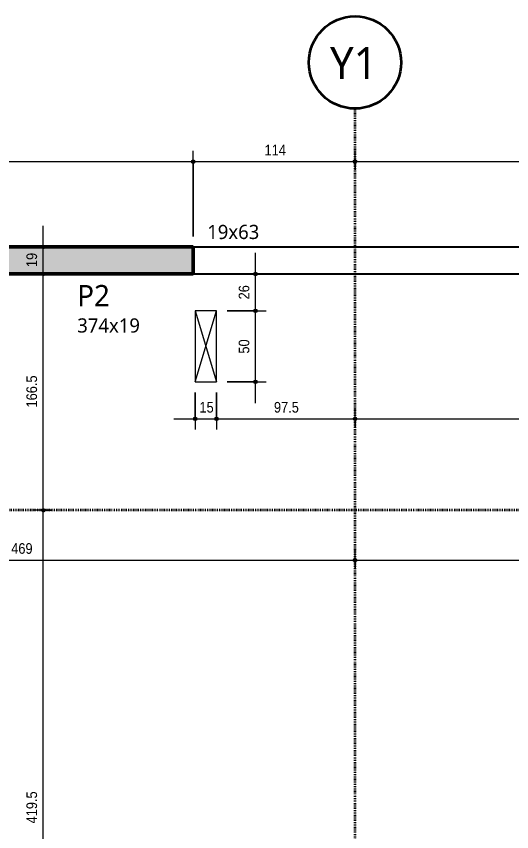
# Model space of a CAD drawing. Header units: centimetres. Extents: x -1968 to 25888, y -1244 to 84208.
# Drawn here: x -1245 to -896, y -3 to 572 of the extents above; entities that cross this region are included whole.
import ezdxf

# ---------------------------------------------------------------- set-up
doc = ezdxf.new("R2010")
doc.units = ezdxf.units.CM
doc.linetypes.add('Dash dot', pattern=[1.5875, 0.635, -0.47625, 0, -0.47625])
for name, color, linetype, lineweight in [('A-ANNO-DIMS', 7, 'Continuous', 9), ('A-ANNO-DIMS-50', 7, 'Continuous', 9), ('A-FLOR', 7, 'Continuous', 18), ('S-BEAM', 7, 'Continuous', 18), ('S-BEAM-IDEN', 7, 'Continuous', 9), ('S-COLS', 7, 'Continuous', 18), ('S-COLS-IDEN', 7, 'Continuous', 9), ('S-GRID', 7, 'Continuous', 9), ('S-GRID-IDEN', 7, 'Continuous', 9)]:
    doc.layers.add(name, color=color, linetype=linetype, lineweight=lineweight)
doc.styles.add('Fira Sans', font='', dxfattribs={"width": 0.9, "height": 7.5})
doc.styles.add('Gadugi', font='gadugi.ttf', dxfattribs={"height": 10})
doc.styles.add('Gadugi_1', font='gadugi.ttf', dxfattribs={"height": 15})
doc.styles.add('Gadugi_5', font='gadugi.ttf', dxfattribs={"height": 22.5})
doc.styles.get('Fira Sans').set_extended_font_data('Fira Sans')
doc.dimstyles.new('PED_R80_1_5mm_ACIMA_As_ESQ__R00', dxfattribs={"dimscale": 30.48, "dimtxt": 10.229846, "dimasz": 0.328084, "dimexe": 0.246063, "dimexo": 0.246063, "dimgap": 0.049213, "dimtad": 1, "dimdec": 1, "dimrnd": 0.5, "dimdsep": 46, "dimtxsty": 'Fira Sans', "dimblk1": 'DOTSMALL', "dimblk2": 'DOTSMALL', "dimsah": 1, "dimcen": 0.09, "dimdle": 0.492126, "dimazin": 0, "dimtfac": 1, "dimtdec": 4, "dimtix": 1, "dimtmove": 0, "dimatfit": 3, "dimfxl": 1, "dimtvp": 1, "dimtolj": 1, "dimtzin": 0, "dimarcsym": 2})

# ---------------------------------------------------------------- blocks, each defined once
blk = doc.blocks.new('Eixo - Y1-2173029-PL100 - FORMA DO PAVIMENTO TIPO')
at = {"layer": 'S-GRID-IDEN', "color": 6, "lineweight": 35, "true_color": 0xff00ff}
blk.add_circle((0, 0), 0.65, dxfattribs=at)
blk = doc.blocks.new('DIMBLOCK8-PL100 - FORMA DO PAVIMENTO TIPO')
at = {"layer": 'A-ANNO-DIMS-50', "true_color": 0x000032}
h = blk.add_hatch(color=178, dxfattribs=at)
edge = h.paths.add_edge_path(flags=0)
edge.add_arc((-1226.08, 223.75), 1.25, 0, 360)
h = blk.add_hatch(color=178, dxfattribs=at)
edge = h.paths.add_edge_path(flags=0)
edge.add_arc((-1226.08, -195.75), 1.25, 0, 360)
at = {"layer": 'A-ANNO-DIMS-50', "color": 178, "true_color": 0x000032}
for p, q in [((-1220.35, 223.75), (-1233.58, 223.75)), ((-1226.08, -195.75), (-1226.08, 223.75)), ((-1226.08, 223.75), (-1220.35, 223.75)), ((-1220.35, -195.75), (-1233.58, -195.75)), ((-1226.08, -195.75), (-1220.35, -195.75))]:
    blk.add_line(p, q, dxfattribs=at)
for centre in [(-1226.08, 223.75), (-1226.08, -195.75)]:
    blk.add_circle(centre, 1.25, dxfattribs=at)
at = {"layer": 'A-ANNO-DIMS-50', "color": 0, "insert": (-1237.97, 3.18), "char_height": 7.5, "width": 25.9681, "attachment_point": 1, "rotation": 90, "line_spacing_factor": 1.049215, "style": 'Fira Sans'}
blk.add_mtext('419.5', dxfattribs=at)
blk = doc.blocks.new('_DotSmall')
at = {"color": 0, "linetype": 'ByBlock', "const_width": 0.5}
blk.add_lwpolyline([(-0.0625, 0, 1), (0.0625, 0, 1)], format="xyb", close=True, dxfattribs=at)
blk = doc.blocks.new('DIMBLOCK9-PL100 - FORMA DO PAVIMENTO TIPO')
at = {"layer": 'A-ANNO-DIMS-50', "true_color": 0x000032}
h = blk.add_hatch(color=178, dxfattribs=at)
edge = h.paths.add_edge_path(flags=0)
edge.add_arc((-1226.08, 390.25), 1.25, 0, 360)
h = blk.add_hatch(color=178, dxfattribs=at)
edge = h.paths.add_edge_path(flags=0)
edge.add_arc((-1226.08, 223.75), 1.25, 0, 360)
at = {"layer": 'A-ANNO-DIMS-50', "color": 178, "true_color": 0x000032}
for p, q in [((-1220.35, 390.25), (-1233.58, 390.25)), ((-1226.08, 223.75), (-1226.08, 390.25)), ((-1226.08, 390.25), (-1220.35, 390.25)), ((-1220.35, 223.75), (-1233.58, 223.75)), ((-1226.08, 223.75), (-1220.35, 223.75))]:
    blk.add_line(p, q, dxfattribs=at)
for centre in [(-1226.08, 390.25), (-1226.08, 223.75)]:
    blk.add_circle(centre, 1.25, dxfattribs=at)
at = {"layer": 'A-ANNO-DIMS-50', "color": 0, "insert": (-1237.97, 296.18), "char_height": 7.5, "width": 25.9681, "attachment_point": 1, "rotation": 90, "line_spacing_factor": 1.049215, "style": 'Fira Sans'}
blk.add_mtext('166.5', dxfattribs=at)
blk = doc.blocks.new('DIMBLOCK10-PL100 - FORMA DO PAVIMENTO TIPO')
at = {"layer": 'A-ANNO-DIMS-50', "true_color": 0x000032}
h = blk.add_hatch(color=178, dxfattribs=at)
edge = h.paths.add_edge_path(flags=0)
edge.add_arc((-1226.08, 409.25), 1.25, 0, 360)
h = blk.add_hatch(color=178, dxfattribs=at)
edge = h.paths.add_edge_path(flags=0)
edge.add_arc((-1226.08, 390.25), 1.25, 0, 360)
at = {"layer": 'A-ANNO-DIMS-50', "color": 178, "true_color": 0x000032}
for p, q in [((-1226.08, 390.25), (-1226.08, 424.25)), ((-1220.35, 409.25), (-1233.58, 409.25)), ((-1226.08, 409.25), (-1220.35, 409.25)), ((-1220.35, 390.25), (-1233.58, 390.25)), ((-1226.08, 390.25), (-1220.35, 390.25))]:
    blk.add_line(p, q, dxfattribs=at)
for centre in [(-1226.08, 409.25), (-1226.08, 390.25)]:
    blk.add_circle(centre, 1.25, dxfattribs=at)
at = {"layer": 'A-ANNO-DIMS-50', "color": 0, "insert": (-1237.97, 395.09), "char_height": 7.5, "width": 11.1741, "attachment_point": 1, "rotation": 90, "line_spacing_factor": 1.049215, "style": 'Fira Sans'}
blk.add_mtext('19', dxfattribs=at)
blk = doc.blocks.new('DIMBLOCK77-PL100 - FORMA DO PAVIMENTO TIPO')
at = {"layer": 'A-ANNO-DIMS-50', "true_color": 0x000032}
h = blk.add_hatch(color=178, dxfattribs=at)
edge = h.paths.add_edge_path(flags=0)
edge.add_arc((-1494.5, 469.4), 1.25, 0, 360)
h = blk.add_hatch(color=178, dxfattribs=at)
edge = h.paths.add_edge_path(flags=0)
edge.add_arc((-1120.5, 469.4), 1.25, 0, 360)
at = {"layer": 'A-ANNO-DIMS-50', "color": 178, "true_color": 0x000032}
for p, q in [((-1494.5, 416.75), (-1494.5, 476.9)), ((-1120.5, 416.75), (-1120.5, 476.9)), ((-1494.5, 469.4), (-1120.5, 469.4)), ((-1494.5, 469.4), (-1494.5, 416.75)), ((-1120.5, 469.4), (-1120.5, 416.75))]:
    blk.add_line(p, q, dxfattribs=at)
for centre in [(-1494.5, 469.4), (-1120.5, 469.4)]:
    blk.add_circle(centre, 1.25, dxfattribs=at)
at = {"layer": 'A-ANNO-DIMS-50', "color": 0, "insert": (-1314.65, 481.28), "char_height": 7.5, "width": 17.1547, "attachment_point": 1, "line_spacing_factor": 1.049215, "style": 'Fira Sans'}
blk.add_mtext('374', dxfattribs=at)
blk = doc.blocks.new('DIMBLOCK78-PL100 - FORMA DO PAVIMENTO TIPO')
at = {"layer": 'A-ANNO-DIMS-50', "true_color": 0x000032}
h = blk.add_hatch(color=178, dxfattribs=at)
edge = h.paths.add_edge_path(flags=0)
edge.add_arc((-1120.5, 469.4), 1.25, 0, 360)
h = blk.add_hatch(color=178, dxfattribs=at)
edge = h.paths.add_edge_path(flags=0)
edge.add_arc((-1006.5, 469.4), 1.25, 0, 360)
at = {"layer": 'A-ANNO-DIMS-50', "color": 178, "true_color": 0x000032}
for p, q in [((-1120.5, 416.75), (-1120.5, 476.9)), ((-1006.5, 463.66), (-1006.5, 476.9)), ((-1120.5, 469.4), (-1006.5, 469.4)), ((-1120.5, 469.4), (-1120.5, 416.75)), ((-1006.5, 469.4), (-1006.5, 463.66))]:
    blk.add_line(p, q, dxfattribs=at)
for centre in [(-1120.5, 469.4), (-1006.5, 469.4)]:
    blk.add_circle(centre, 1.25, dxfattribs=at)
at = {"layer": 'A-ANNO-DIMS-50', "color": 0, "insert": (-1070.25, 481.28), "char_height": 7.5, "width": 16.2104, "attachment_point": 1, "line_spacing_factor": 1.049215, "style": 'Fira Sans'}
blk.add_mtext('114', dxfattribs=at)
blk = doc.blocks.new('DIMBLOCK79-PL100 - FORMA DO PAVIMENTO TIPO')
at = {"layer": 'A-ANNO-DIMS-50', "true_color": 0x000032}
h = blk.add_hatch(color=178, dxfattribs=at)
edge = h.paths.add_edge_path(flags=0)
edge.add_arc((-1006.5, 469.4), 1.25, 0, 360)
h = blk.add_hatch(color=178, dxfattribs=at)
edge = h.paths.add_edge_path(flags=0)
edge.add_arc((-295, 469.4), 1.25, 0, 360)
at = {"layer": 'A-ANNO-DIMS-50', "color": 178, "true_color": 0x000032}
for p, q in [((-1006.5, 463.66), (-1006.5, 476.9)), ((-295, 463.66), (-295, 476.9)), ((-1006.5, 469.4), (-280, 469.4)), ((-1006.5, 469.4), (-1006.5, 463.66)), ((-295, 469.4), (-295, 463.66))]:
    blk.add_line(p, q, dxfattribs=at)
for centre in [(-1006.5, 469.4), (-295, 469.4)]:
    blk.add_circle(centre, 1.25, dxfattribs=at)
at = {"layer": 'A-ANNO-DIMS-50', "color": 0, "insert": (-660.72, 481.28), "char_height": 7.5, "width": 23.9221, "attachment_point": 1, "line_spacing_factor": 1.049215, "style": 'Fira Sans'}
blk.add_mtext('711.5', dxfattribs=at)
blk = doc.blocks.new('DIMBLOCK97-PL100 - FORMA DO PAVIMENTO TIPO')
at = {"layer": 'A-ANNO-DIMS-50', "true_color": 0x000032}
h = blk.add_hatch(color=178, dxfattribs=at)
edge = h.paths.add_edge_path(flags=0)
edge.add_arc((-1475.5, 188.74), 1.25, 0, 360)
h = blk.add_hatch(color=178, dxfattribs=at)
edge = h.paths.add_edge_path(flags=0)
edge.add_arc((-1006.5, 188.74), 1.25, 0, 360)
at = {"layer": 'A-ANNO-DIMS-50', "color": 178, "true_color": 0x000032}
for p, q in [((-1475.5, 183.01), (-1475.5, 196.24)), ((-1006.5, 183.01), (-1006.5, 196.24)), ((-1475.5, 188.74), (-1006.5, 188.74)), ((-1475.5, 188.74), (-1475.5, 183.01)), ((-1006.5, 188.74), (-1006.5, 183.01))]:
    blk.add_line(p, q, dxfattribs=at)
for centre in [(-1475.5, 188.74), (-1006.5, 188.74)]:
    blk.add_circle(centre, 1.25, dxfattribs=at)
at = {"layer": 'A-ANNO-DIMS-50', "color": 0, "insert": (-1248.67, 200.63), "char_height": 7.5, "width": 18.4137, "attachment_point": 1, "line_spacing_factor": 1.049215, "style": 'Fira Sans'}
blk.add_mtext('469', dxfattribs=at)
blk = doc.blocks.new('DIMBLOCK98-PL100 - FORMA DO PAVIMENTO TIPO')
at = {"layer": 'A-ANNO-DIMS-50', "true_color": 0x000032}
h = blk.add_hatch(color=178, dxfattribs=at)
edge = h.paths.add_edge_path(flags=0)
edge.add_arc((-1006.5, 188.74), 1.25, 0, 360)
h = blk.add_hatch(color=178, dxfattribs=at)
edge = h.paths.add_edge_path(flags=0)
edge.add_arc((-714, 188.74), 1.25, 0, 360)
at = {"layer": 'A-ANNO-DIMS-50', "color": 178, "true_color": 0x000032}
for p, q in [((-1006.5, 183.01), (-1006.5, 196.24)), ((-714, 183.01), (-714, 196.24)), ((-1006.5, 188.74), (-714, 188.74)), ((-1006.5, 188.74), (-1006.5, 183.01)), ((-714, 188.74), (-714, 183.01))]:
    blk.add_line(p, q, dxfattribs=at)
for centre in [(-1006.5, 188.74), (-714, 188.74)]:
    blk.add_circle(centre, 1.25, dxfattribs=at)
at = {"layer": 'A-ANNO-DIMS-50', "color": 0, "insert": (-871.14, 200.63), "char_height": 7.5, "width": 26.1255, "attachment_point": 1, "line_spacing_factor": 1.049215, "style": 'Fira Sans'}
blk.add_mtext('292.5', dxfattribs=at)
blk = doc.blocks.new('DIMBLOCK172-PL100 - FORMA DO PAVIMENTO TIPO')
at = {"layer": 'A-ANNO-DIMS-50', "true_color": 0x000032}
h = blk.add_hatch(color=178, dxfattribs=at)
edge = h.paths.add_edge_path(flags=0)
edge.add_arc((-1076.55, 364.25), 1.25, 0, 360)
h = blk.add_hatch(color=178, dxfattribs=at)
edge = h.paths.add_edge_path(flags=0)
edge.add_arc((-1076.55, 314.25), 1.25, 0, 360)
at = {"layer": 'A-ANNO-DIMS-50', "color": 178, "true_color": 0x000032}
for p, q in [((-1096.55, 364.25), (-1069.05, 364.25)), ((-1076.55, 364.25), (-1096.55, 364.25)), ((-1076.55, 299.25), (-1076.55, 364.25)), ((-1096.55, 314.25), (-1069.05, 314.25)), ((-1076.55, 314.25), (-1096.55, 314.25))]:
    blk.add_line(p, q, dxfattribs=at)
for centre in [(-1076.55, 364.25), (-1076.55, 314.25)]:
    blk.add_circle(centre, 1.25, dxfattribs=at)
at = {"layer": 'A-ANNO-DIMS-50', "color": 0, "insert": (-1088.44, 334.14), "char_height": 7.5, "width": 12.2758, "attachment_point": 1, "rotation": 90, "line_spacing_factor": 1.049215, "style": 'Fira Sans'}
blk.add_mtext('50', dxfattribs=at)
blk = doc.blocks.new('DIMBLOCK173-PL100 - FORMA DO PAVIMENTO TIPO')
at = {"layer": 'A-ANNO-DIMS-50', "true_color": 0x000032}
h = blk.add_hatch(color=178, dxfattribs=at)
edge = h.paths.add_edge_path(flags=0)
edge.add_arc((-1076.55, 390.25), 1.25, 0, 360)
h = blk.add_hatch(color=178, dxfattribs=at)
edge = h.paths.add_edge_path(flags=0)
edge.add_arc((-1076.55, 364.25), 1.25, 0, 360)
at = {"layer": 'A-ANNO-DIMS-50', "color": 178, "true_color": 0x000032}
for p, q in [((-1076.55, 364.25), (-1076.55, 405.25)), ((-1070.82, 390.25), (-1084.05, 390.25)), ((-1076.55, 390.25), (-1070.82, 390.25)), ((-1096.55, 364.25), (-1069.05, 364.25)), ((-1076.55, 364.25), (-1096.55, 364.25))]:
    blk.add_line(p, q, dxfattribs=at)
for centre in [(-1076.55, 390.25), (-1076.55, 364.25)]:
    blk.add_circle(centre, 1.25, dxfattribs=at)
at = {"layer": 'A-ANNO-DIMS-50', "color": 0, "insert": (-1088.44, 372.33), "char_height": 7.5, "width": 11.8037, "attachment_point": 1, "rotation": 90, "line_spacing_factor": 1.049215, "style": 'Fira Sans'}
blk.add_mtext('26', dxfattribs=at)
blk = doc.blocks.new('DIMBLOCK177-PL100 - FORMA DO PAVIMENTO TIPO')
at = {"layer": 'A-ANNO-DIMS-50', "true_color": 0x000032}
h = blk.add_hatch(color=178, dxfattribs=at)
edge = h.paths.add_edge_path(flags=0)
edge.add_arc((-1119.05, 288.22), 1.25, 0, 360)
h = blk.add_hatch(color=178, dxfattribs=at)
edge = h.paths.add_edge_path(flags=0)
edge.add_arc((-1104.05, 288.22), 1.25, 0, 360)
at = {"layer": 'A-ANNO-DIMS-50', "color": 178, "true_color": 0x000032}
for p, q in [((-1119.05, 306.75), (-1119.05, 280.72)), ((-1119.05, 288.22), (-1119.05, 306.75)), ((-1104.05, 306.75), (-1104.05, 280.72)), ((-1104.05, 288.22), (-1104.05, 306.75)), ((-1134.05, 288.22), (-1104.05, 288.22))]:
    blk.add_line(p, q, dxfattribs=at)
for centre in [(-1119.05, 288.22), (-1104.05, 288.22)]:
    blk.add_circle(centre, 1.25, dxfattribs=at)
at = {"layer": 'A-ANNO-DIMS-50', "color": 0, "insert": (-1116.08, 300.1), "char_height": 7.5, "width": 10.8594, "attachment_point": 1, "line_spacing_factor": 1.049215, "style": 'Fira Sans'}
blk.add_mtext('15', dxfattribs=at)
blk = doc.blocks.new('DIMBLOCK178-PL100 - FORMA DO PAVIMENTO TIPO')
at = {"layer": 'A-ANNO-DIMS-50', "true_color": 0x000032}
h = blk.add_hatch(color=178, dxfattribs=at)
edge = h.paths.add_edge_path(flags=0)
edge.add_arc((-1104.05, 288.22), 1.25, 0, 360)
h = blk.add_hatch(color=178, dxfattribs=at)
edge = h.paths.add_edge_path(flags=0)
edge.add_arc((-1006.5, 288.22), 1.25, 0, 360)
at = {"layer": 'A-ANNO-DIMS-50', "color": 178, "true_color": 0x000032}
for p, q in [((-1104.05, 306.75), (-1104.05, 280.72)), ((-1104.05, 288.22), (-1104.05, 306.75)), ((-1006.5, 282.49), (-1006.5, 295.72)), ((-1104.05, 288.22), (-1006.5, 288.22)), ((-1006.5, 288.22), (-1006.5, 282.49))]:
    blk.add_line(p, q, dxfattribs=at)
for centre in [(-1104.05, 288.22), (-1006.5, 288.22)]:
    blk.add_circle(centre, 1.25, dxfattribs=at)
at = {"layer": 'A-ANNO-DIMS-50', "color": 0, "insert": (-1063.6, 300.1), "char_height": 7.5, "width": 19.9875, "attachment_point": 1, "line_spacing_factor": 1.049215, "style": 'Fira Sans'}
blk.add_mtext('97.5', dxfattribs=at)
blk = doc.blocks.new('DIMBLOCK179-PL100 - FORMA DO PAVIMENTO TIPO')
at = {"layer": 'A-ANNO-DIMS-50', "true_color": 0x000032}
h = blk.add_hatch(color=178, dxfattribs=at)
edge = h.paths.add_edge_path(flags=0)
edge.add_arc((-1006.5, 288.22), 1.25, 0, 360)
h = blk.add_hatch(color=178, dxfattribs=at)
edge = h.paths.add_edge_path(flags=0)
edge.add_arc((-714, 288.22), 1.25, 0, 360)
at = {"layer": 'A-ANNO-DIMS-50', "color": 178, "true_color": 0x000032}
for p, q in [((-1006.5, 282.49), (-1006.5, 295.72)), ((-714, 282.49), (-714, 295.72)), ((-1006.5, 288.22), (-699, 288.22)), ((-1006.5, 288.22), (-1006.5, 282.49)), ((-714, 288.22), (-714, 282.49))]:
    blk.add_line(p, q, dxfattribs=at)
for centre in [(-1006.5, 288.22), (-714, 288.22)]:
    blk.add_circle(centre, 1.25, dxfattribs=at)
at = {"layer": 'A-ANNO-DIMS-50', "color": 0, "insert": (-871.14, 300.1), "char_height": 7.5, "width": 26.1255, "attachment_point": 1, "line_spacing_factor": 1.049215, "style": 'Fira Sans'}
blk.add_mtext('292.5', dxfattribs=at)

msp = doc.modelspace()

# ---------------------------------------------------------------- hatches: boundary and pattern name
at = {"layer": 'S-COLS', "true_color": 0x808080}
msp.add_hatch(color=8, dxfattribs=at).paths.add_polyline_path([(-1120.5, 390.25), (-1120.5, 409.25), (-1494.5, 409.25), (-1494.5, 390.25)], flags=0)

# ---------------------------------------------------------------- linework, layer by layer
at = {"lineweight": 18}
for p, q in [((-1119.05, 314.27), (-1104.06, 364.23)), ((-1119.05, 364.23), (-1104.06, 314.27))]:
    msp.add_line(p, q, dxfattribs=at)
at = {"layer": 'A-FLOR'}
for p, q in [((-1104.05, 364.25), (-1119.05, 364.25)), ((-1119.05, 364.25), (-1119.05, 314.25)), ((-1104.05, 314.25), (-1104.05, 364.25)), ((-1119.05, 314.25), (-1104.05, 314.25))]:
    msp.add_line(p, q, dxfattribs=at)
at = {"layer": 'S-BEAM', "lineweight": 25}
for p, q in [((-1120.5, 409.25), (-295, 409.25)), ((-1120.5, 390.25), (-714, 390.25))]:
    msp.add_line(p, q, dxfattribs=at)
at = {"layer": 'S-COLS', "lineweight": 50}
for p, q in [((-1494.5, 409.25), (-1120.5, 409.25)), ((-1120.5, 409.25), (-1120.5, 390.25)), ((-1120.5, 390.25), (-1494.5, 390.25))]:
    msp.add_line(p, q, dxfattribs=at)
at = {"layer": 'S-GRID', "color": 6, "linetype": 'Dash dot', "lineweight": 35, "true_color": 0xff00ff}
msp.add_line((-1006.5, -1154.18), (-1006.5, 506.75), dxfattribs=at)
at = {"layer": 'S-GRID', "color": 114, "linetype": 'Dash dot', "lineweight": 35, "true_color": 0x00b050}
msp.add_line((1777.37, 223.75), (-1902.74, 223.75), dxfattribs=at)

# ---------------------------------------------------------------- block references
at = {"layer": 'S-GRID-IDEN', "color": 6, "true_color": 0xff00ff, "xscale": 49.99999999999998, "yscale": 49.99999999999998, "zscale": 49.99999999999998}
msp.add_blockref('Eixo - Y1-2173029-PL100 - FORMA DO PAVIMENTO TIPO', (-1006.5, 539.25), dxfattribs=at)

# ---------------------------------------------------------------- texts
at = {"layer": 'S-BEAM-IDEN', "insert": (-1110.61, 424.85), "char_height": 10, "width": 44.8945, "attachment_point": 1, "style": 'Gadugi'}
msp.add_mtext('19x63', dxfattribs=at)
at = {"layer": 'S-COLS-IDEN', "attachment_point": 1}
for s, insert, char_height, width, style in [('P2', (-1202.16, 382.48), 15, 28.4599, 'Gadugi_1'), ('374x19', (-1202.16, 358.99), 10, 54.1139, 'Gadugi')]:
    msp.add_mtext(s, dxfattribs=dict(at, insert=insert, char_height=char_height, width=width, style=style))
at = {"layer": 'S-GRID-IDEN', "color": 6, "true_color": 0xff00ff, "insert": (-1024.03, 550.04), "char_height": 22.5, "width": 42.0886, "attachment_point": 1, "style": 'Gadugi_5'}
msp.add_mtext('Y1', dxfattribs=at)

# ---------------------------------------------------------------- dimensions: what is measured, and where the dimension line sits
at = {"layer": 'A-ANNO-DIMS', "color": 178, "true_color": 0x000032}
for base, p1, p2, override, picture, middle in [((-1120.5, 469.4), (-1494.5, 409.25), (-1120.5, 409.25), {"dimpost": '<>', "dimfxl": 374}, 'DIMBLOCK77-PL100 - FORMA DO PAVIMENTO TIPO', (-1307.5, 474.71)), ((-1006.5, 469.4), (-1120.5, 409.25), (-1006.5, 471.16), {"dimpost": '<>', "dimfxl": 129.728376}, 'DIMBLOCK78-PL100 - FORMA DO PAVIMENTO TIPO', (-1063.5, 474.65)), ((-295, 469.4), (-1006.5, 471.16), (-295, 471.16), {"dimpost": '<>', "dimfxl": 711.500022}, 'DIMBLOCK79-PL100 - FORMA DO PAVIMENTO TIPO', (-650.75, 474.71)), ((-1104.05, 288.22), (-1119.05, 314.25), (-1104.05, 314.25), {"dimpost": '<>', "dimfxl": 15.000019}, 'DIMBLOCK177-PL100 - FORMA DO PAVIMENTO TIPO', (-1111.55, 293.53)), ((-1006.5, 288.2179), (-1104.0522, 314.2504), (-1006.5, 289.9857), {"dimpost": '<>', "dimfxl": 100.524681}, 'DIMBLOCK178-PL100 - FORMA DO PAVIMENTO TIPO', (-1055.2761, 293.5877)), ((-714, 288.22), (-1006.5, 289.99), (-714, 289.99), {"dimpost": '<>', "dimfxl": 292.500022}, 'DIMBLOCK179-PL100 - FORMA DO PAVIMENTO TIPO', (-860.25, 293.59)), ((-1006.5, 188.74), (-1475.5, 190.51), (-1006.5, 190.51), {"dimpost": '<>', "dimfxl": 468.999978}, 'DIMBLOCK97-PL100 - FORMA DO PAVIMENTO TIPO', (-1241, 194.11)), ((-714, 188.74), (-1006.5, 190.51), (-714, 190.51), {"dimpost": '<>', "dimfxl": 292.500022}, 'DIMBLOCK98-PL100 - FORMA DO PAVIMENTO TIPO', (-860.25, 194.11))]:
    dim = msp.add_linear_dim(base=base, p1=p1, p2=p2, dimstyle='PED_R80_1_5mm_ACIMA_As_ESQ__R00', override=override, dxfattribs=at)
    dim.commit()
    dim.dimension.update_dxf_attribs({"geometry": picture, "text_midpoint": middle})
for base, p1, p2, override, picture, middle in [((-1226.08, 409.25), (-1227.85, 390.25), (-1227.85, 409.25), {"dimpost": '<>', "dimfxl": 19}, 'DIMBLOCK10-PL100 - FORMA DO PAVIMENTO TIPO', (-1231.45, 399.75)), ((-1076.55, 390.25), (-1104.05, 364.25), (-1078.32, 390.25), {"dimpost": '<>', "dimfxl": 36.579929}, 'DIMBLOCK173-PL100 - FORMA DO PAVIMENTO TIPO', (-1081.87, 377.25)), ((-1226.08, 390.25), (-1227.85, 223.75), (-1227.85, 390.25), {"dimpost": '<>', "dimfxl": 166.5}, 'DIMBLOCK9-PL100 - FORMA DO PAVIMENTO TIPO', (-1231.4, 307)), ((-1076.55, 364.25), (-1104.05, 314.25), (-1104.05, 364.25), {"dimpost": '<>', "dimfxl": 50.000063}, 'DIMBLOCK172-PL100 - FORMA DO PAVIMENTO TIPO', (-1081.87, 339.25)), ((-1226.08, 223.75), (-1227.85, -195.75), (-1227.85, 223.75), {"dimpost": '<>', "dimfxl": 419.499996}, 'DIMBLOCK8-PL100 - FORMA DO PAVIMENTO TIPO', (-1231.45, 14))]:
    dim = msp.add_linear_dim(base=base, p1=p1, p2=p2, angle=90, dimstyle='PED_R80_1_5mm_ACIMA_As_ESQ__R00', override=override, dxfattribs=at)
    dim.commit()
    dim.dimension.update_dxf_attribs({"geometry": picture, "text_midpoint": middle})

doc.saveas('drawing.dxf')
